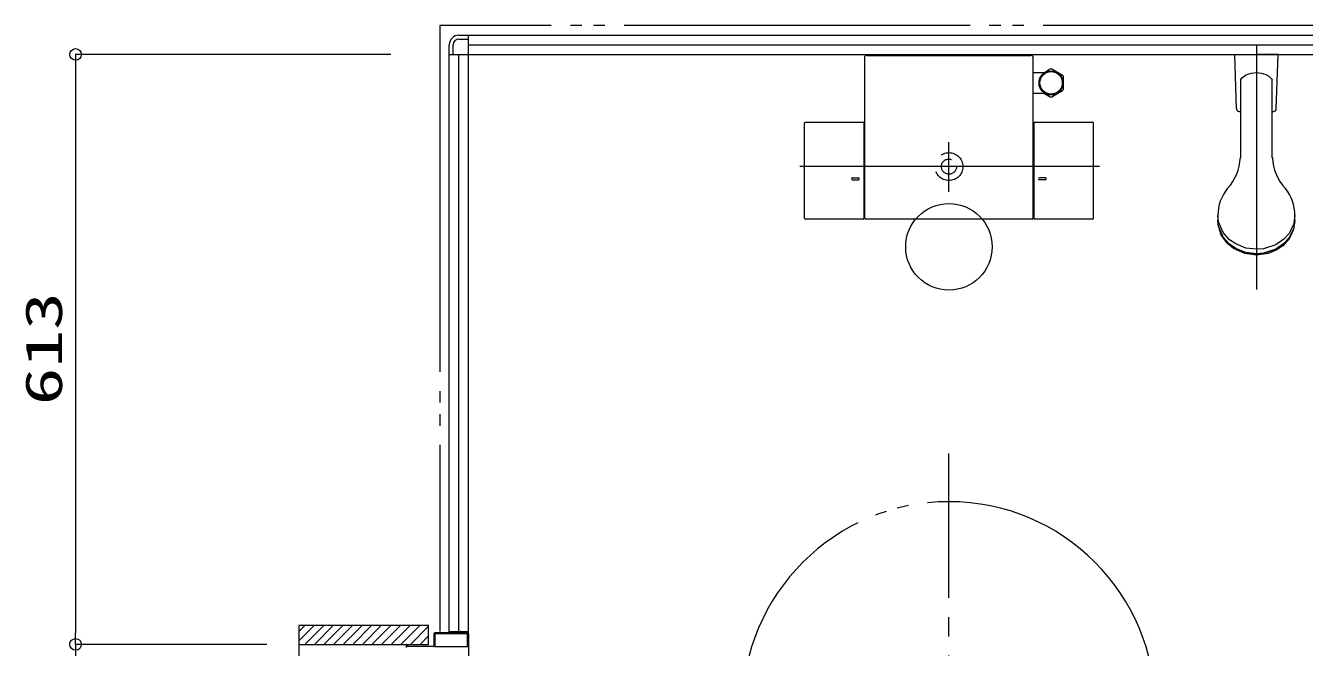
# Model space of a CAD drawing. Units: millimetres on the paper. Extents: x -305 to 305, y -152 to 152.
# Drawn here: x -165.5 to -98.9, y 49.2 to 81.6 of the extents above; entities that cross this region are included whole.
import ezdxf
from ezdxf.enums import TextEntityAlignment as Align

# ---------------------------------------------------------------- set-up
doc = ezdxf.new("R2010")
doc.units = ezdxf.units.MM
for name, pattern in [('DASHED2', [3, 2, -1]), ('LONG_CHAIN', [21, 18, -1, 1, -1]), ('LONG_DOUBLE_CHAIN', [21.8, 18, -1, 0.6, -0.6, 0.6, -1])]:
    doc.linetypes.add(name, pattern=pattern)
doc.layers.add('0-0_0', color=7, linetype='Continuous', lineweight=9)
doc.layers.add('0-1_VIEW0001', color=7, linetype='Continuous', lineweight=9)
doc.styles.add('ＭＳ ゴシック', font='')
doc.styles.get('ＭＳ ゴシック').set_extended_font_data('MS Gothic')

# ---------------------------------------------------------------- blocks, each defined once
blk = doc.blocks.new('_ORIGIN')
at = {"layer": '0-0_0'}
blk.add_line((0, 0), (-1, 0), dxfattribs=at)
blk.add_circle((0, 0), 0.5, dxfattribs=at)

msp = doc.modelspace()

# ---------------------------------------------------------------- linework, layer by layer
at = {"layer": '0-0_0'}
for p, q in [((-146.475, 80.074), (-162.881, 80.074)), ((-162.881, 79.474), (-162.881, 50.004)), ((-152.923, 49.404), (-162.881, 49.404)), ((-152.923, 49.404), (-162.881, 49.404))]:
    msp.add_line(p, q, dxfattribs=at)
at = {"layer": '0-1_VIEW0001', "linetype": 'LONG_DOUBLE_CHAIN'}
for p, q in [((-143.934, 81.573), (-143.934, 50.069)), ((-50.934, 81.573), (-143.934, 81.573))]:
    msp.add_line(p, q, dxfattribs=at)
at = {"layer": '0-1_VIEW0001'}
for p, q in [((-143.434, 80.073), (-143.434, 80.573)), ((-143.234, 80.073), (-143.234, 80.573)), ((-142.934, 81.073), (-142.434, 81.073)), ((-142.934, 80.873), (-142.434, 80.873)), ((-142.434, 49.949), (-142.434, 81.073)), ((-142.434, 81.073), (-52.434, 81.073)), ((-142.434, 81.073), (-51.934, 81.073)), ((-142.434, 80.573), (-52.434, 80.573)), ((-143.434, 49.998), (-143.434, 80.073)), ((-143.434, 80.073), (-51.434, 80.073)), ((-143.434, 80.073), (-143.034, 80.073)), ((-142.934, 49.998), (-142.934, 80.073)), ((-121.809, 71.568), (-121.809, 79.97)), ((-121.691, 80.018), (-113.177, 80.018)), ((-113.059, 79.97), (-113.059, 71.568)), ((-102.559, 80.072), (-101.434, 80.072)), ((-102.467, 77.245), (-102.559, 80.072)), ((-100.309, 80.072), (-101.434, 80.072)), ((-100.401, 77.245), (-100.309, 80.072)), ((-112.466, 79.143), (-112.166, 79.317)), ((-112.072, 79.317), (-111.516, 78.995)), ((-113.059, 79.143), (-112.417, 79.143)), ((-111.469, 78.272), (-111.469, 78.914)), ((-102.259, 78.751), (-102.259, 74.707)), ((-100.609, 74.707), (-100.609, 78.746)), ((-112.42, 78.043), (-113.059, 78.043)), ((-112.466, 78.043), (-112.166, 77.87)), ((-112.072, 77.87), (-111.516, 78.191)), ((-124.899, 76.548), (-121.899, 76.548)), ((-112.969, 76.548), (-109.969, 76.548)), ((-102.317, 77.1), (-102.259, 77.1)), ((-100.609, 77.1), (-100.551, 77.1)), ((-124.949, 71.568), (-124.949, 76.498)), ((-121.849, 71.568), (-121.849, 76.498)), ((-113.019, 76.498), (-113.019, 71.568)), ((-109.919, 71.568), (-109.919, 76.498)), ((-122.451, 73.663), (-122.148, 73.663)), ((-122.45, 73.563), (-122.148, 73.563)), ((-112.418, 73.663), (-112.72, 73.663)), ((-112.418, 73.563), (-112.72, 73.563)), ((-121.899, 71.518), (-124.899, 71.518)), ((-113.109, 71.518), (-121.759, 71.518)), ((-109.969, 71.518), (-112.969, 71.518)), ((-103.434, 71.694), (-103.434, 71.463)), ((-99.434, 71.463), (-99.434, 71.694)), ((-151.259, 50.398), (-144.509, 50.398)), ((-151.259, 49.583), (-150.444, 50.398)), ((-151.259, 50.078), (-150.939, 50.398)), ((-151.259, 50.347), (-151.259, 9.748)), ((-150.949, 49.398), (-149.949, 50.398)), ((-150.454, 49.398), (-149.454, 50.398)), ((-149.959, 49.398), (-148.959, 50.398)), ((-149.459, 49.398), (-148.459, 50.398)), ((-148.959, 49.398), (-147.959, 50.398)), ((-148.459, 49.398), (-147.459, 50.398)), ((-147.959, 49.398), (-146.959, 50.398)), ((-147.459, 49.398), (-146.459, 50.398)), ((-146.959, 49.398), (-145.959, 50.398)), ((-146.459, 49.398), (-145.459, 50.398)), ((-145.959, 49.398), (-144.959, 50.398)), ((-145.459, 49.398), (-144.509, 50.348)), ((-144.509, 49.399), (-144.509, 50.398)), ((-144.234, 49.948), (-144.234, 49.313)), ((-144.189, 49.938), (-144.189, 49.313)), ((-142.889, 49.998), (-144.184, 49.998)), ((-142.494, 49.953), (-144.174, 49.953)), ((-143.434, 50.073), (-142.434, 50.073)), ((-142.874, 50.063), (-142.874, 50.013)), ((-142.844, 50.073), (-142.864, 50.073)), ((-142.834, 50.013), (-142.834, 50.063)), ((-142.484, 49.998), (-142.819, 49.998)), ((-142.479, 49.313), (-142.479, 49.938)), ((-142.434, 49.95), (-142.434, 48.524)), ((-151.259, 49.398), (-144.509, 49.398)), ((-145.684, 49.383), (-145.684, 49.263)), ((-145.634, 49.313), (-145.634, 49.383)), ((-144.249, 49.298), (-145.619, 49.298)), ((-144.959, 49.398), (-144.509, 49.848)), ((-144.174, 49.298), (-142.494, 49.298))]:
    msp.add_line(p, q, dxfattribs=at)
at = {"layer": '0-1_VIEW0001', "linetype": 'LONG_CHAIN'}
for p, q in [((-101.434, 80.598), (-101.434, 67.857)), ((-117.434, 72.938), (-117.434, 75.514)), ((-109.6, 74.243), (-125.195, 74.243)), ((-117.434, 30.823), (-117.434, 59.323))]:
    msp.add_line(p, q, dxfattribs=at)
at = {"layer": '0-1_VIEW0001'}
for points in [[(-121.691, 80.018), (-121.691, 80.02), (-121.759, 80.02)], [(-113.109, 80.02), (-113.177, 80.02), (-113.177, 80.018)], [(-102.259, 78.751), (-102.164, 78.881), (-102.009, 78.994), (-101.88, 79.052), (-101.691, 79.104), (-101.435, 79.128), (-101.182, 79.105), (-100.934, 79.03), (-100.794, 78.952), (-100.657, 78.825), (-100.609, 78.746)], [(-99.434, 71.694), (-99.509, 71.22), (-99.75, 70.751), (-100.002, 70.473), (-100.427, 70.183), (-101.07, 69.974), (-101.434, 69.944), (-101.976, 70.01), (-102.512, 70.22), (-102.83, 70.441), (-103.162, 70.812), (-103.401, 71.375), (-103.434, 71.694)], [(-99.434, 71.463), (-99.509, 70.99), (-99.75, 70.52), (-100.002, 70.243), (-100.427, 69.952), (-101.07, 69.743), (-101.434, 69.714), (-101.976, 69.779), (-102.512, 69.99), (-102.83, 70.211), (-103.162, 70.582), (-103.401, 71.145), (-103.434, 71.463)], [(-99.434, 71.439), (-99.509, 70.965), (-99.75, 70.496), (-100.002, 70.218), (-100.427, 69.928), (-101.07, 69.719), (-101.434, 69.69), (-101.976, 69.755), (-102.512, 69.966), (-102.83, 70.186), (-103.162, 70.558), (-103.401, 71.121), (-103.434, 71.439)], [(-99.506, 70.973), (-99.709, 70.52), (-100.064, 70.121), (-100.368, 69.913), (-100.821, 69.725), (-101.434, 69.64), (-102.038, 69.723), (-102.623, 69.987), (-102.952, 70.259), (-103.261, 70.702), (-103.362, 70.973)]]:
    msp.add_lwpolyline(points, dxfattribs=at)
for radius in [0.625, 0.586]:
    msp.add_circle((-112.119, 78.593), radius, dxfattribs=at)
at = {"layer": '0-1_VIEW0001', "linetype": 'DASHED2'}
for radius in [0.725, 0.395]:
    msp.add_circle((-117.434, 74.243), radius, dxfattribs=at)
at = {"layer": '0-1_VIEW0001', "linetype": 'LONG_DOUBLE_CHAIN'}
msp.add_circle((-117.434, 70.073), 2.25, dxfattribs=at)
at = {"layer": '0-1_VIEW0001'}
for centre, radius, start, end in [((-142.934, 80.573), 0.5, 90, 180), ((-142.934, 80.573), 0.3, 90, 180), ((-113.109, 79.97), 0.05, 0, 90), ((-112.119, 78.593), 0.725, 86.29156, 93.70844), ((-112.119, 78.593), 0.725, 26.29156, 33.70844), ((-112.119, 78.593), 0.725, 266.29156, 273.70844), ((-112.119, 78.593), 0.725, 326.29156, 333.70844), ((-102.317, 77.25), 0.15, 181.85924, 263.59563), ((-100.551, 77.25), 0.15, 276.40458, 358.14077), ((-124.899, 76.498), 0.05, 90, 180.00003), ((-121.899, 76.498), 0.05, 0, 90), ((-112.969, 76.498), 0.05, 90, 180), ((-109.969, 76.498), 0.05, 0, 90), ((-104.767, 74.808), 2.5, 317.34318, 357.6964), ((-98.101, 74.808), 2.5, 182.30366, 222.65686), ((-122.449, 73.613), 0.05, 88.07467, 270), ((-122.149, 73.613), 0.05, 270, 90), ((-112.719, 73.613), 0.05, 90, 270), ((-112.419, 73.613), 0.05, 270, 91.92533), ((-101.31, 71.738), 2.125, 139.64678, 181.19028), ((-101.559, 71.738), 2.125, 358.80972, 40.3532), ((-124.899, 71.568), 0.05, 180.00003, 270), ((-121.899, 71.568), 0.05, 270, 0), ((-121.759, 71.568), 0.05, 180, 270), ((-113.109, 71.568), 0.05, 270, 0), ((-112.969, 71.568), 0.05, 180, 270), ((-109.969, 71.568), 0.05, 270, 0), ((-144.184, 49.948), 0.05, 90, 180), ((-144.174, 49.938), 0.015, 90, 180), ((-142.889, 50.013), 0.015, 270, 0), ((-142.864, 50.063), 0.01, 90, 180), ((-142.844, 50.063), 0.01, 0, 90), ((-142.819, 50.013), 0.015, 180, 270), ((-142.494, 49.938), 0.015, 0, 90), ((-142.484, 49.948), 0.05, 0, 90), ((-145.669, 49.383), 0.015, 90, 180), ((-145.669, 49.263), 0.015, 180, 270), ((-145.649, 49.383), 0.015, 0, 90), ((-145.619, 49.313), 0.015, 180, 270), ((-144.249, 49.313), 0.015, 270, 0), ((-144.174, 49.313), 0.015, 180, 270), ((-142.494, 49.313), 0.015, 270, 0), ((-142.459, 49.273), 0.025, 270, 0)]:
    msp.add_arc(centre, radius, start, end, dxfattribs=at)
at = {"layer": '0-1_VIEW0001', "color": 5}
msp.add_arc((-121.759, 79.97), 0.05, 90, 180, dxfattribs=at)
at = {"layer": '0-1_VIEW0001', "linetype": 'LONG_DOUBLE_CHAIN'}
msp.add_arc((-117.434, 46.073), 10.75, 0, 180, dxfattribs=at)

# ---------------------------------------------------------------- block references
at = {"layer": '0-0_0', "xscale": 0.6, "yscale": 0.6}
for p, rotation in [((-162.881, 80.074), 90), ((-162.881, 49.404), 270), ((-162.881, 49.404), 90)]:
    msp.add_blockref('_ORIGIN', p, dxfattribs=dict(at, rotation=rotation))

# ---------------------------------------------------------------- texts
at = {"layer": '0-0_0', "style": 'ＭＳ ゴシック', "width": 1.5}
msp.add_text('613', height=1.921, rotation=90, dxfattribs=at).set_placement((-163.011, 61.835), align=Align.BOTTOM_LEFT)

doc.saveas('drawing.dxf')
